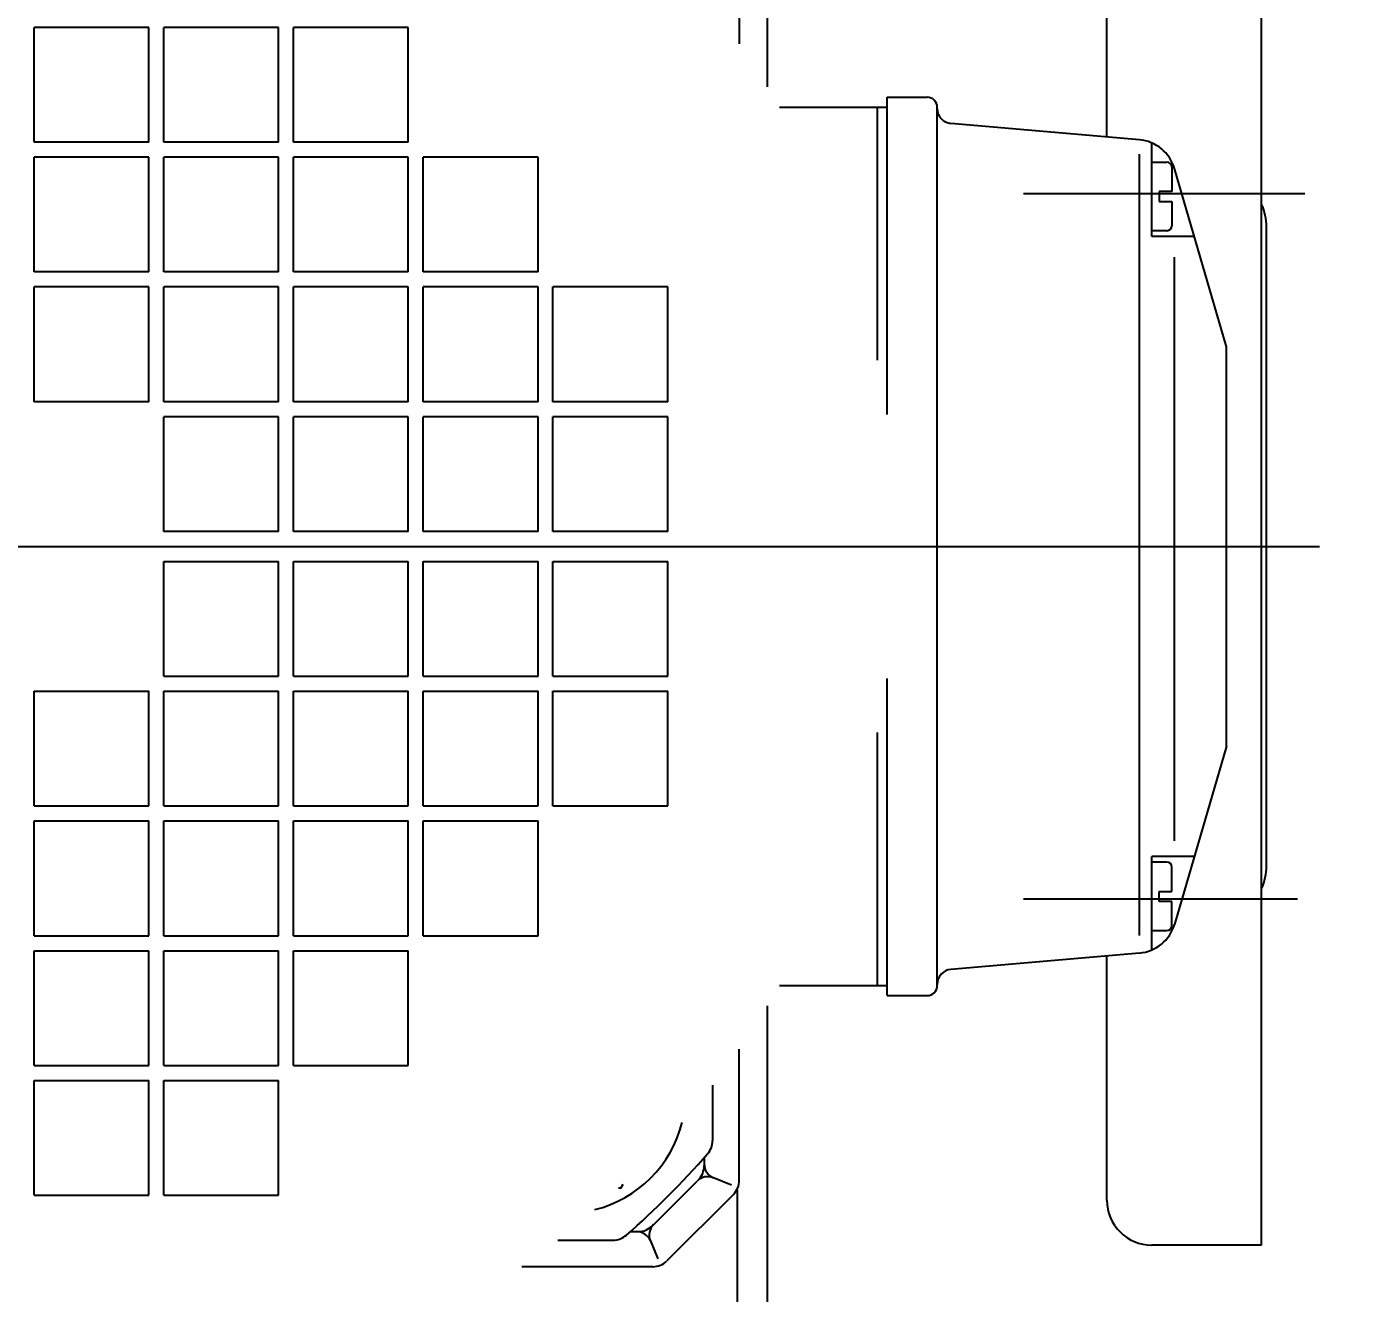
# Model space of a CAD drawing. Extents: x 226317 to 226469, y 8188101 to 8188260.
# Drawn here: x 226391.6899 to 226391.8228, y 8188240.3312 to 8188240.4582 of the extents above; entities that cross this region are included whole.
import ezdxf

# ---------------------------------------------------------------- set-up
doc = ezdxf.new("R2010")
doc.units = 0
doc.header["$LTSCALE"] = 15
doc.header["$PDMODE"] = 3
doc.layers.get('0').update_dxf_attribs({"color": 250})
doc.layers.get('DEFPOINTS').update_dxf_attribs({"color": 250})
doc.layers.add('A-SANITARIOS', color=250, linetype='Continuous')
doc.layers.add('DIM', color=7, linetype='Continuous')
doc.styles.add('ROMANS', font='romans.shx', dxfattribs={"width": 0.8})
doc.dimstyles.new('COTA-75-I', dxfattribs={"dimtxt": 0.11, "dimasz": 0.075, "dimexe": 0.05, "dimexo": 0.15, "dimgap": 0.03, "dimtad": 1, "dimzin": 4, "dimdsep": 46, "dimtxsty": 'ROMANS', "dimblk": 'ARCHTICK', "dimcen": 0.09, "dimclrd": 7, "dimclre": 7, "dimclrt": 2, "dimadec": 0, "dimazin": 0, "dimtfac": 1.199999999999999, "dimtix": 1, "dimtmove": 2, "dimatfit": 3, "dimfxl": 0.05, "dimtolj": 1, "dimtzin": 4, "dimarcsym": 0})

# ---------------------------------------------------------------- blocks, each defined once
blk = doc.blocks.new('BOMBAS-28.02.2025')
at = {"layer": 'A-SANITARIOS'}
for p, q in [((2.247102833411191, -2.457481578923762, -9.617525271273668e-07), (2.247102833411191, -2.407298580743372, -9.617525271273668e-07)), ((2.247102833411191, -2.457481578923762, -9.617525271273668e-07), (2.247102833411191, -2.407298580743372, -9.617525271273668e-07)), ((2.296604299044702, -2.573514080606401, -9.617525271273668e-07), (2.296604299044702, -2.433514264412224, -9.617525271273668e-07)), ((2.296604299044702, -2.573514080606401, -9.617525271273668e-07), (2.296604299044702, -2.433514264412224, -9.617525271273668e-07)), ((2.281104299298022, -2.462492533959448, -9.617525271273668e-07), (2.281104299298022, -2.438014079816639, -9.617525271273668e-07)), ((2.281104299298022, -2.462492533959448, -9.617525271273668e-07), (2.281104299298022, -2.438014079816639, -9.617525271273668e-07)), ((2.244266162684653, -2.440015423111618, -9.617525271273668e-07), (2.244266162684653, -2.453150951303542, -9.617525271273668e-07)), ((2.244266162684653, -2.440015423111618, -9.617525271273668e-07), (2.244266162684653, -2.453150951303542, -9.617525271273668e-07)), ((2.18510283442447, -2.451514172367752, -9.617525271273668e-07), (2.173602833470795, -2.451514172367752, -9.617525271273668e-07)), ((2.173602833470795, -2.463014171458781, -9.617525271273668e-07), (2.173602833470795, -2.451514172367752, -9.617525271273668e-07)), ((2.18510283442447, -2.451514172367752, -9.617525271273668e-07), (2.173602833470795, -2.451514172367752, -9.617525271273668e-07)), ((2.173602833470795, -2.463014171458781, -9.617525271273668e-07), (2.173602833470795, -2.451514172367752, -9.617525271273668e-07)), ((2.18510283442447, -2.463014171458781, -9.617525271273668e-07), (2.18510283442447, -2.451514172367752, -9.617525271273668e-07)), ((2.18510283442447, -2.463014171458781, -9.617525271273668e-07), (2.18510283442447, -2.451514172367752, -9.617525271273668e-07)), ((2.186602833739016, -2.463014171458781, -9.617525271273668e-07), (2.186602833739016, -2.451514172367752, -9.617525271273668e-07)), ((2.198102834692691, -2.451514172367752, -9.617525271273668e-07), (2.186602833739016, -2.451514172367752, -9.617525271273668e-07)), ((2.186602833739016, -2.463014171458781, -9.617525271273668e-07), (2.186602833739016, -2.451514172367752, -9.617525271273668e-07)), ((2.198102834692691, -2.451514172367752, -9.617525271273668e-07), (2.186602833739016, -2.451514172367752, -9.617525271273668e-07)), ((2.198102834692691, -2.463014171458781, -9.617525271273668e-07), (2.198102834692691, -2.451514172367752, -9.617525271273668e-07)), ((2.198102834692691, -2.463014171458781, -9.617525271273668e-07), (2.198102834692691, -2.451514172367752, -9.617525271273668e-07)), ((2.199602834007237, -2.463014171458781, -9.617525271273668e-07), (2.199602834007237, -2.451514172367752, -9.617525271273668e-07)), ((2.211102833098266, -2.451514172367752, -9.617525271273668e-07), (2.199602834007237, -2.451514172367752, -9.617525271273668e-07)), ((2.199602834007237, -2.463014171458781, -9.617525271273668e-07), (2.199602834007237, -2.451514172367752, -9.617525271273668e-07)), ((2.211102833098266, -2.451514172367752, -9.617525271273668e-07), (2.199602834007237, -2.451514172367752, -9.617525271273668e-07)), ((2.211102833098266, -2.463014171458781, -9.617525271273668e-07), (2.211102833098266, -2.451514172367752, -9.617525271273668e-07)), ((2.211102833098266, -2.463014171458781, -9.617525271273668e-07), (2.211102833098266, -2.451514172367752, -9.617525271273668e-07)), ((2.259102833515499, -2.458514203317463, -9.617525271273668e-07), (2.26310283417115, -2.458514203317463, -9.617525271273668e-07)), ((2.259102833515499, -2.490285412408412, -9.617525271273668e-07), (2.259102833515499, -2.458514203317463, -9.617525271273668e-07)), ((2.259102833515499, -2.458514203317463, -9.617525271273668e-07), (2.26310283417115, -2.458514203317463, -9.617525271273668e-07)), ((2.259102833515499, -2.490285412408412, -9.617525271273668e-07), (2.259102833515499, -2.458514203317463, -9.617525271273668e-07)), ((2.24831303866813, -2.459514203481376, -9.617525271273668e-07), (2.259102833515499, -2.459514203481376, -9.617525271273668e-07)), ((2.24831303866813, -2.459514203481376, -9.617525271273668e-07), (2.259102833515499, -2.459514203481376, -9.617525271273668e-07)), ((2.258102833351586, -2.484859691001475, -9.617525271273668e-07), (2.258102833351586, -2.459514203481376, -9.617525271273668e-07)), ((2.258102833351586, -2.484859691001475, -9.617525271273668e-07), (2.258102833351586, -2.459514203481376, -9.617525271273668e-07)), ((2.264102834335063, -2.459638928063214, -9.617525271273668e-07), (2.264102834335063, -2.459514171816409, -9.617525271273668e-07)), ((2.264102834335063, -2.459638928063214, -9.617525271273668e-07), (2.264102834335063, -2.459514171816409, -9.617525271273668e-07)), ((2.264102834335063, -2.547389171086252, -9.617525271273668e-07), (2.264102834335063, -2.459638928063214, -9.617525271273668e-07)), ((2.264102834335063, -2.547389171086252, -9.617525271273668e-07), (2.264102834335063, -2.459638928063214, -9.617525271273668e-07)), ((2.284378490468953, -2.462777233682573, -9.617525271273668e-07), (2.265473024046514, -2.461133279837668, -9.617525271273668e-07)), ((2.284378490468953, -2.462777233682573, -9.617525271273668e-07), (2.265473024046514, -2.461133279837668, -9.617525271273668e-07)), ((2.18510283442447, -2.463014171458781, -9.617525271273668e-07), (2.173602833470795, -2.463014171458781, -9.617525271273668e-07)), ((2.18510283442447, -2.463014171458781, -9.617525271273668e-07), (2.173602833470795, -2.463014171458781, -9.617525271273668e-07)), ((2.198102834692691, -2.463014171458781, -9.617525271273668e-07), (2.186602833739016, -2.463014171458781, -9.617525271273668e-07)), ((2.198102834692691, -2.463014171458781, -9.617525271273668e-07), (2.186602833739016, -2.463014171458781, -9.617525271273668e-07)), ((2.211102833098266, -2.463014171458781, -9.617525271273668e-07), (2.199602834007237, -2.463014171458781, -9.617525271273668e-07)), ((2.211102833098266, -2.463014171458781, -9.617525271273668e-07), (2.199602834007237, -2.463014171458781, -9.617525271273668e-07)), ((2.285602833202574, -2.472450786270201, -9.617525271273668e-07), (2.285602833202574, -2.463083538226783, -9.617525271273668e-07)), ((2.285602833202574, -2.472450786270201, -9.617525271273668e-07), (2.285602833202574, -2.463083538226783, -9.617525271273668e-07)), ((2.284378468117211, -2.542498760856688, -9.617525271273668e-07), (2.284378468117211, -2.464219219051301, -9.617525271273668e-07)), ((2.284378468117211, -2.542498760856688, -9.617525271273668e-07), (2.284378468117211, -2.464219219051301, -9.617525271273668e-07)), ((2.18510283442447, -2.464514172635972, -9.617525271273668e-07), (2.173602833470795, -2.464514172635972, -9.617525271273668e-07)), ((2.173602833470795, -2.476014171727002, -9.617525271273668e-07), (2.173602833470795, -2.464514172635972, -9.617525271273668e-07)), ((2.18510283442447, -2.464514172635972, -9.617525271273668e-07), (2.173602833470795, -2.464514172635972, -9.617525271273668e-07)), ((2.173602833470795, -2.476014171727002, -9.617525271273668e-07), (2.173602833470795, -2.464514172635972, -9.617525271273668e-07)), ((2.18510283442447, -2.476014171727002, -9.617525271273668e-07), (2.18510283442447, -2.464514172635972, -9.617525271273668e-07)), ((2.18510283442447, -2.476014171727002, -9.617525271273668e-07), (2.18510283442447, -2.464514172635972, -9.617525271273668e-07)), ((2.186602833739016, -2.476014171727002, -9.617525271273668e-07), (2.186602833739016, -2.464514172635972, -9.617525271273668e-07)), ((2.198102834692691, -2.464514172635972, -9.617525271273668e-07), (2.186602833739016, -2.464514172635972, -9.617525271273668e-07)), ((2.186602833739016, -2.476014171727002, -9.617525271273668e-07), (2.186602833739016, -2.464514172635972, -9.617525271273668e-07)), ((2.198102834692691, -2.464514172635972, -9.617525271273668e-07), (2.186602833739016, -2.464514172635972, -9.617525271273668e-07)), ((2.198102834692691, -2.476014171727002, -9.617525271273668e-07), (2.198102834692691, -2.464514172635972, -9.617525271273668e-07)), ((2.198102834692691, -2.476014171727002, -9.617525271273668e-07), (2.198102834692691, -2.464514172635972, -9.617525271273668e-07)), ((2.199602834007237, -2.476014171727002, -9.617525271273668e-07), (2.199602834007237, -2.464514172635972, -9.617525271273668e-07)), ((2.211102833098266, -2.464514172635972, -9.617525271273668e-07), (2.199602834007237, -2.464514172635972, -9.617525271273668e-07)), ((2.199602834007237, -2.476014171727002, -9.617525271273668e-07), (2.199602834007237, -2.464514172635972, -9.617525271273668e-07)), ((2.211102833098266, -2.464514172635972, -9.617525271273668e-07), (2.199602834007237, -2.464514172635972, -9.617525271273668e-07)), ((2.211102833098266, -2.476014171727002, -9.617525271273668e-07), (2.211102833098266, -2.464514172635972, -9.617525271273668e-07)), ((2.211102833098266, -2.476014171727002, -9.617525271273668e-07), (2.211102833098266, -2.464514172635972, -9.617525271273668e-07)), ((2.212602834275458, -2.476014171727002, -9.617525271273668e-07), (2.212602834275458, -2.464514172635972, -9.617525271273668e-07)), ((2.224102833366487, -2.464514172635972, -9.617525271273668e-07), (2.212602834275458, -2.464514172635972, -9.617525271273668e-07)), ((2.212602834275458, -2.476014171727002, -9.617525271273668e-07), (2.212602834275458, -2.464514172635972, -9.617525271273668e-07)), ((2.224102833366487, -2.464514172635972, -9.617525271273668e-07), (2.212602834275458, -2.464514172635972, -9.617525271273668e-07)), ((2.224102833366487, -2.476014171727002, -9.617525271273668e-07), (2.224102833366487, -2.464514172635972, -9.617525271273668e-07)), ((2.224102833366487, -2.476014171727002, -9.617525271273668e-07), (2.224102833366487, -2.464514172635972, -9.617525271273668e-07)), ((2.285602833202574, -2.465020793490112, -9.617525271273668e-07), (2.287111134326551, -2.465020793490112, -9.617525271273668e-07)), ((2.285602833202574, -2.465020793490112, -9.617525271273668e-07), (2.287111134326551, -2.465020793490112, -9.617525271273668e-07)), ((2.287611133477185, -2.465520794503391, -9.617525271273668e-07), (2.287611133477185, -2.467950786463916, -9.617525271273668e-07)), ((2.287611133477185, -2.465520794503391, -9.617525271273668e-07), (2.287611133477185, -2.467950786463916, -9.617525271273668e-07)), ((2.293102943396661, -2.483514006249607, -9.617525271273668e-07), (2.28787106933305, -2.465638427995145, -9.617525271273668e-07)), ((2.293102943396661, -2.483514006249607, -9.617525271273668e-07), (2.28787106933305, -2.465638427995145, -9.617525271273668e-07)), ((2.272736623010132, -2.46815678011626, -9.617525271273668e-07), (2.300944387039635, -2.46815678011626, -9.617525271273668e-07)), ((2.272736623010132, -2.46815678011626, -9.617525271273668e-07), (2.300944387039635, -2.46815678011626, -9.617525271273668e-07)), ((2.287611133477185, -2.467950786463916, -9.617525271273668e-07), (2.286341113096569, -2.467950786463916, -9.617525271273668e-07)), ((2.286341113096569, -2.467950786463916, -9.617525271273668e-07), (2.286341113096569, -2.468950786627829, -9.617525271273668e-07)), ((2.287611133477185, -2.467950786463916, -9.617525271273668e-07), (2.286341113096569, -2.467950786463916, -9.617525271273668e-07)), ((2.286341113096569, -2.467950786463916, -9.617525271273668e-07), (2.286341113096569, -2.468950786627829, -9.617525271273668e-07)), ((2.286341113096569, -2.468950786627829, -9.617525271273668e-07), (2.287611133477185, -2.468950786627829, -9.617525271273668e-07)), ((2.286341113096569, -2.468950786627829, -9.617525271273668e-07), (2.287611133477185, -2.468950786627829, -9.617525271273668e-07)), ((2.287611133477185, -2.468950786627829, -9.617525271273668e-07), (2.287611133477185, -2.471380780451, -9.617525271273668e-07)), ((2.287611133477185, -2.468950786627829, -9.617525271273668e-07), (2.287611133477185, -2.471380780451, -9.617525271273668e-07)), ((2.287111134326551, -2.471880779601634, -9.617525271273668e-07), (2.285602833202574, -2.471880779601634, -9.617525271273668e-07)), ((2.287111134326551, -2.471880779601634, -9.617525271273668e-07), (2.285602833202574, -2.471880779601634, -9.617525271273668e-07)), ((2.289864796272013, -2.472450786270201, -9.617525271273668e-07), (2.285602833202574, -2.472450786270201, -9.617525271273668e-07)), ((2.289864796272013, -2.472450786270201, -9.617525271273668e-07), (2.285602833202574, -2.472450786270201, -9.617525271273668e-07)), ((2.297104298195336, -2.535514446906745, -9.617525271273668e-07), (2.297104298195336, -2.471513896249235, -9.617525271273668e-07)), ((2.297104298195336, -2.535514446906745, -9.617525271273668e-07), (2.297104298195336, -2.471513896249235, -9.617525271273668e-07)), ((2.287870897969697, -2.533010509796441, -9.617525271273668e-07), (2.287870897969697, -2.474525646306574, -9.617525271273668e-07)), ((2.287870897969697, -2.533010509796441, -9.617525271273668e-07), (2.287870897969697, -2.474525646306574, -9.617525271273668e-07)), ((2.18510283442447, -2.476014171727002, -9.617525271273668e-07), (2.173602833470795, -2.476014171727002, -9.617525271273668e-07)), ((2.18510283442447, -2.476014171727002, -9.617525271273668e-07), (2.173602833470795, -2.476014171727002, -9.617525271273668e-07)), ((2.198102834692691, -2.476014171727002, -9.617525271273668e-07), (2.186602833739016, -2.476014171727002, -9.617525271273668e-07)), ((2.198102834692691, -2.476014171727002, -9.617525271273668e-07), (2.186602833739016, -2.476014171727002, -9.617525271273668e-07)), ((2.211102833098266, -2.476014171727002, -9.617525271273668e-07), (2.199602834007237, -2.476014171727002, -9.617525271273668e-07)), ((2.211102833098266, -2.476014171727002, -9.617525271273668e-07), (2.199602834007237, -2.476014171727002, -9.617525271273668e-07)), ((2.224102833366487, -2.476014171727002, -9.617525271273668e-07), (2.212602834275458, -2.476014171727002, -9.617525271273668e-07)), ((2.224102833366487, -2.476014171727002, -9.617525271273668e-07), (2.212602834275458, -2.476014171727002, -9.617525271273668e-07)), ((2.18510283442447, -2.477514171041548, -9.617525271273668e-07), (2.173602833470795, -2.477514171041548, -9.617525271273668e-07)), ((2.173602833470795, -2.489014171995223, -9.617525271273668e-07), (2.173602833470795, -2.477514171041548, -9.617525271273668e-07)), ((2.18510283442447, -2.477514171041548, -9.617525271273668e-07), (2.173602833470795, -2.477514171041548, -9.617525271273668e-07)), ((2.173602833470795, -2.489014171995223, -9.617525271273668e-07), (2.173602833470795, -2.477514171041548, -9.617525271273668e-07)), ((2.18510283442447, -2.489014171995223, -9.617525271273668e-07), (2.18510283442447, -2.477514171041548, -9.617525271273668e-07)), ((2.18510283442447, -2.489014171995223, -9.617525271273668e-07), (2.18510283442447, -2.477514171041548, -9.617525271273668e-07)), ((2.186602833739016, -2.489014171995223, -9.617525271273668e-07), (2.186602833739016, -2.477514171041548, -9.617525271273668e-07)), ((2.198102834692691, -2.477514171041548, -9.617525271273668e-07), (2.186602833739016, -2.477514171041548, -9.617525271273668e-07)), ((2.186602833739016, -2.489014171995223, -9.617525271273668e-07), (2.186602833739016, -2.477514171041548, -9.617525271273668e-07)), ((2.198102834692691, -2.477514171041548, -9.617525271273668e-07), (2.186602833739016, -2.477514171041548, -9.617525271273668e-07)), ((2.198102834692691, -2.489014171995223, -9.617525271273668e-07), (2.198102834692691, -2.477514171041548, -9.617525271273668e-07)), ((2.198102834692691, -2.489014171995223, -9.617525271273668e-07), (2.198102834692691, -2.477514171041548, -9.617525271273668e-07)), ((2.199602834007237, -2.489014171995223, -9.617525271273668e-07), (2.199602834007237, -2.477514171041548, -9.617525271273668e-07)), ((2.211102833098266, -2.477514171041548, -9.617525271273668e-07), (2.199602834007237, -2.477514171041548, -9.617525271273668e-07)), ((2.199602834007237, -2.489014171995223, -9.617525271273668e-07), (2.199602834007237, -2.477514171041548, -9.617525271273668e-07)), ((2.211102833098266, -2.477514171041548, -9.617525271273668e-07), (2.199602834007237, -2.477514171041548, -9.617525271273668e-07)), ((2.211102833098266, -2.489014171995223, -9.617525271273668e-07), (2.211102833098266, -2.477514171041548, -9.617525271273668e-07)), ((2.211102833098266, -2.489014171995223, -9.617525271273668e-07), (2.211102833098266, -2.477514171041548, -9.617525271273668e-07)), ((2.212602834275458, -2.489014171995223, -9.617525271273668e-07), (2.212602834275458, -2.477514171041548, -9.617525271273668e-07)), ((2.224102833366487, -2.477514171041548, -9.617525271273668e-07), (2.212602834275458, -2.477514171041548, -9.617525271273668e-07)), ((2.212602834275458, -2.489014171995223, -9.617525271273668e-07), (2.212602834275458, -2.477514171041548, -9.617525271273668e-07)), ((2.224102833366487, -2.477514171041548, -9.617525271273668e-07), (2.212602834275458, -2.477514171041548, -9.617525271273668e-07)), ((2.224102833366487, -2.489014171995223, -9.617525271273668e-07), (2.224102833366487, -2.477514171041548, -9.617525271273668e-07)), ((2.224102833366487, -2.489014171995223, -9.617525271273668e-07), (2.224102833366487, -2.477514171041548, -9.617525271273668e-07)), ((2.225602834543679, -2.489014171995223, -9.617525271273668e-07), (2.225602834543679, -2.477514171041548, -9.617525271273668e-07)), ((2.237102831772063, -2.477514171041548, -9.617525271273668e-07), (2.225602834543679, -2.477514171041548, -9.617525271273668e-07)), ((2.225602834543679, -2.489014171995223, -9.617525271273668e-07), (2.225602834543679, -2.477514171041548, -9.617525271273668e-07)), ((2.237102831772063, -2.477514171041548, -9.617525271273668e-07), (2.225602834543679, -2.477514171041548, -9.617525271273668e-07)), ((2.237102831772063, -2.489014171995223, -9.617525271273668e-07), (2.237102831772063, -2.477514171041548, -9.617525271273668e-07)), ((2.237102831772063, -2.489014171995223, -9.617525271273668e-07), (2.237102831772063, -2.477514171041548, -9.617525271273668e-07)), ((2.293102833500598, -2.523514141328633, -9.617525271273668e-07), (2.293102833500598, -2.483514201827347, -9.617525271273668e-07)), ((2.293102833500598, -2.523514141328633, -9.617525271273668e-07), (2.293102833500598, -2.483514201827347, -9.617525271273668e-07)), ((2.18510283442447, -2.489014171995223, -9.617525271273668e-07), (2.173602833470795, -2.489014171995223, -9.617525271273668e-07)), ((2.18510283442447, -2.489014171995223, -9.617525271273668e-07), (2.173602833470795, -2.489014171995223, -9.617525271273668e-07)), ((2.198102834692691, -2.489014171995223, -9.617525271273668e-07), (2.186602833739016, -2.489014171995223, -9.617525271273668e-07)), ((2.198102834692691, -2.489014171995223, -9.617525271273668e-07), (2.186602833739016, -2.489014171995223, -9.617525271273668e-07)), ((2.211102833098266, -2.489014171995223, -9.617525271273668e-07), (2.199602834007237, -2.489014171995223, -9.617525271273668e-07)), ((2.211102833098266, -2.489014171995223, -9.617525271273668e-07), (2.199602834007237, -2.489014171995223, -9.617525271273668e-07)), ((2.224102833366487, -2.489014171995223, -9.617525271273668e-07), (2.212602834275458, -2.489014171995223, -9.617525271273668e-07)), ((2.224102833366487, -2.489014171995223, -9.617525271273668e-07), (2.212602834275458, -2.489014171995223, -9.617525271273668e-07)), ((2.237102831772063, -2.489014171995223, -9.617525271273668e-07), (2.225602834543679, -2.489014171995223, -9.617525271273668e-07)), ((2.237102831772063, -2.489014171995223, -9.617525271273668e-07), (2.225602834543679, -2.489014171995223, -9.617525271273668e-07)), ((2.198102834692691, -2.490514171309769, -9.617525271273668e-07), (2.186602833739016, -2.490514171309769, -9.617525271273668e-07)), ((2.186602833739016, -2.502014172263443, -9.617525271273668e-07), (2.186602833739016, -2.490514171309769, -9.617525271273668e-07)), ((2.198102834692691, -2.490514171309769, -9.617525271273668e-07), (2.186602833739016, -2.490514171309769, -9.617525271273668e-07)), ((2.186602833739016, -2.502014172263443, -9.617525271273668e-07), (2.186602833739016, -2.490514171309769, -9.617525271273668e-07)), ((2.198102834692691, -2.502014172263443, -9.617525271273668e-07), (2.198102834692691, -2.490514171309769, -9.617525271273668e-07)), ((2.198102834692691, -2.502014172263443, -9.617525271273668e-07), (2.198102834692691, -2.490514171309769, -9.617525271273668e-07)), ((2.199602834007237, -2.502014172263443, -9.617525271273668e-07), (2.199602834007237, -2.490514171309769, -9.617525271273668e-07)), ((2.211102833098266, -2.490514171309769, -9.617525271273668e-07), (2.199602834007237, -2.490514171309769, -9.617525271273668e-07)), ((2.199602834007237, -2.502014172263443, -9.617525271273668e-07), (2.199602834007237, -2.490514171309769, -9.617525271273668e-07)), ((2.211102833098266, -2.490514171309769, -9.617525271273668e-07), (2.199602834007237, -2.490514171309769, -9.617525271273668e-07)), ((2.211102833098266, -2.502014172263443, -9.617525271273668e-07), (2.211102833098266, -2.490514171309769, -9.617525271273668e-07)), ((2.211102833098266, -2.502014172263443, -9.617525271273668e-07), (2.211102833098266, -2.490514171309769, -9.617525271273668e-07)), ((2.212602834275458, -2.502014172263443, -9.617525271273668e-07), (2.212602834275458, -2.490514171309769, -9.617525271273668e-07)), ((2.224102833366487, -2.490514171309769, -9.617525271273668e-07), (2.212602834275458, -2.490514171309769, -9.617525271273668e-07)), ((2.212602834275458, -2.502014172263443, -9.617525271273668e-07), (2.212602834275458, -2.490514171309769, -9.617525271273668e-07)), ((2.224102833366487, -2.490514171309769, -9.617525271273668e-07), (2.212602834275458, -2.490514171309769, -9.617525271273668e-07)), ((2.224102833366487, -2.502014172263443, -9.617525271273668e-07), (2.224102833366487, -2.490514171309769, -9.617525271273668e-07)), ((2.224102833366487, -2.502014172263443, -9.617525271273668e-07), (2.224102833366487, -2.490514171309769, -9.617525271273668e-07)), ((2.225602834543679, -2.502014172263443, -9.617525271273668e-07), (2.225602834543679, -2.490514171309769, -9.617525271273668e-07)), ((2.237102831772063, -2.490514171309769, -9.617525271273668e-07), (2.225602834543679, -2.490514171309769, -9.617525271273668e-07)), ((2.225602834543679, -2.502014172263443, -9.617525271273668e-07), (2.225602834543679, -2.490514171309769, -9.617525271273668e-07)), ((2.237102831772063, -2.490514171309769, -9.617525271273668e-07), (2.225602834543679, -2.490514171309769, -9.617525271273668e-07)), ((2.237102831772063, -2.502014172263443, -9.617525271273668e-07), (2.237102831772063, -2.490514171309769, -9.617525271273668e-07)), ((2.237102831772063, -2.502014172263443, -9.617525271273668e-07), (2.237102831772063, -2.490514171309769, -9.617525271273668e-07)), ((2.198102834692691, -2.502014172263443, -9.617525271273668e-07), (2.186602833739016, -2.502014172263443, -9.617525271273668e-07)), ((2.198102834692691, -2.502014172263443, -9.617525271273668e-07), (2.186602833739016, -2.502014172263443, -9.617525271273668e-07)), ((2.211102833098266, -2.502014172263443, -9.617525271273668e-07), (2.199602834007237, -2.502014172263443, -9.617525271273668e-07)), ((2.211102833098266, -2.502014172263443, -9.617525271273668e-07), (2.199602834007237, -2.502014172263443, -9.617525271273668e-07)), ((2.224102833366487, -2.502014172263443, -9.617525271273668e-07), (2.212602834275458, -2.502014172263443, -9.617525271273668e-07)), ((2.224102833366487, -2.502014172263443, -9.617525271273668e-07), (2.212602834275458, -2.502014172263443, -9.617525271273668e-07)), ((2.237102831772063, -2.502014172263443, -9.617525271273668e-07), (2.225602834543679, -2.502014172263443, -9.617525271273668e-07)), ((2.237102831772063, -2.502014172263443, -9.617525271273668e-07), (2.225602834543679, -2.502014172263443, -9.617525271273668e-07)), ((2.04152006941149, -2.50351417157799, -9.617525271273668e-07), (2.302399708947632, -2.50351417157799, -9.617525271273668e-07)), ((2.04152006941149, -2.50351417157799, -9.617525271273668e-07), (2.302399708947632, -2.50351417157799, -9.617525271273668e-07)), ((2.186602833739016, -2.516514171846211, -9.617525271273668e-07), (2.186602833739016, -2.505014170892537, -9.617525271273668e-07)), ((2.186602833739016, -2.505014170892537, -9.617525271273668e-07), (2.198102834692691, -2.505014170892537, -9.617525271273668e-07)), ((2.186602833739016, -2.516514171846211, -9.617525271273668e-07), (2.186602833739016, -2.505014170892537, -9.617525271273668e-07)), ((2.186602833739016, -2.505014170892537, -9.617525271273668e-07), (2.198102834692691, -2.505014170892537, -9.617525271273668e-07)), ((2.198102834692691, -2.516514171846211, -9.617525271273668e-07), (2.198102834692691, -2.505014170892537, -9.617525271273668e-07)), ((2.198102834692691, -2.516514171846211, -9.617525271273668e-07), (2.198102834692691, -2.505014170892537, -9.617525271273668e-07)), ((2.199602834007237, -2.516514171846211, -9.617525271273668e-07), (2.199602834007237, -2.505014170892537, -9.617525271273668e-07)), ((2.199602834007237, -2.505014170892537, -9.617525271273668e-07), (2.211102833098266, -2.505014170892537, -9.617525271273668e-07)), ((2.199602834007237, -2.516514171846211, -9.617525271273668e-07), (2.199602834007237, -2.505014170892537, -9.617525271273668e-07)), ((2.199602834007237, -2.505014170892537, -9.617525271273668e-07), (2.211102833098266, -2.505014170892537, -9.617525271273668e-07)), ((2.211102833098266, -2.516514171846211, -9.617525271273668e-07), (2.211102833098266, -2.505014170892537, -9.617525271273668e-07)), ((2.211102833098266, -2.516514171846211, -9.617525271273668e-07), (2.211102833098266, -2.505014170892537, -9.617525271273668e-07)), ((2.212602834275458, -2.516514171846211, -9.617525271273668e-07), (2.212602834275458, -2.505014170892537, -9.617525271273668e-07)), ((2.212602834275458, -2.505014170892537, -9.617525271273668e-07), (2.224102833366487, -2.505014170892537, -9.617525271273668e-07)), ((2.212602834275458, -2.516514171846211, -9.617525271273668e-07), (2.212602834275458, -2.505014170892537, -9.617525271273668e-07)), ((2.212602834275458, -2.505014170892537, -9.617525271273668e-07), (2.224102833366487, -2.505014170892537, -9.617525271273668e-07)), ((2.224102833366487, -2.516514171846211, -9.617525271273668e-07), (2.224102833366487, -2.505014170892537, -9.617525271273668e-07)), ((2.224102833366487, -2.516514171846211, -9.617525271273668e-07), (2.224102833366487, -2.505014170892537, -9.617525271273668e-07)), ((2.225602834543679, -2.505014170892537, -9.617525271273668e-07), (2.237102831772063, -2.505014170892537, -9.617525271273668e-07)), ((2.225602834543679, -2.516514171846211, -9.617525271273668e-07), (2.225602834543679, -2.505014170892537, -9.617525271273668e-07)), ((2.225602834543679, -2.505014170892537, -9.617525271273668e-07), (2.237102831772063, -2.505014170892537, -9.617525271273668e-07)), ((2.225602834543679, -2.516514171846211, -9.617525271273668e-07), (2.225602834543679, -2.505014170892537, -9.617525271273668e-07)), ((2.237102831772063, -2.516514171846211, -9.617525271273668e-07), (2.237102831772063, -2.505014170892537, -9.617525271273668e-07)), ((2.237102831772063, -2.516514171846211, -9.617525271273668e-07), (2.237102831772063, -2.505014170892537, -9.617525271273668e-07)), ((2.186602833739016, -2.516514171846211, -9.617525271273668e-07), (2.198102834692691, -2.516514171846211, -9.617525271273668e-07)), ((2.186602833739016, -2.516514171846211, -9.617525271273668e-07), (2.198102834692691, -2.516514171846211, -9.617525271273668e-07)), ((2.199602834007237, -2.516514171846211, -9.617525271273668e-07), (2.211102833098266, -2.516514171846211, -9.617525271273668e-07)), ((2.199602834007237, -2.516514171846211, -9.617525271273668e-07), (2.211102833098266, -2.516514171846211, -9.617525271273668e-07)), ((2.212602834275458, -2.516514171846211, -9.617525271273668e-07), (2.224102833366487, -2.516514171846211, -9.617525271273668e-07)), ((2.212602834275458, -2.516514171846211, -9.617525271273668e-07), (2.224102833366487, -2.516514171846211, -9.617525271273668e-07)), ((2.225602834543679, -2.516514171846211, -9.617525271273668e-07), (2.237102831772063, -2.516514171846211, -9.617525271273668e-07)), ((2.225602834543679, -2.516514171846211, -9.617525271273668e-07), (2.237102831772063, -2.516514171846211, -9.617525271273668e-07)), ((2.259102833515499, -2.548514139838517, -9.617525271273668e-07), (2.259102833515499, -2.516742932610214, -9.617525271273668e-07)), ((2.259102833515499, -2.548514139838517, -9.617525271273668e-07), (2.259102833515499, -2.516742932610214, -9.617525271273668e-07)), ((2.173602833470795, -2.529514172114432, -9.617525271273668e-07), (2.173602833470795, -2.518014171160758, -9.617525271273668e-07)), ((2.173602833470795, -2.518014171160758, -9.617525271273668e-07), (2.18510283442447, -2.518014171160758, -9.617525271273668e-07)), ((2.173602833470795, -2.529514172114432, -9.617525271273668e-07), (2.173602833470795, -2.518014171160758, -9.617525271273668e-07)), ((2.173602833470795, -2.518014171160758, -9.617525271273668e-07), (2.18510283442447, -2.518014171160758, -9.617525271273668e-07)), ((2.18510283442447, -2.529514172114432, -9.617525271273668e-07), (2.18510283442447, -2.518014171160758, -9.617525271273668e-07)), ((2.18510283442447, -2.529514172114432, -9.617525271273668e-07), (2.18510283442447, -2.518014171160758, -9.617525271273668e-07)), ((2.186602833739016, -2.518014171160758, -9.617525271273668e-07), (2.198102834692691, -2.518014171160758, -9.617525271273668e-07)), ((2.186602833739016, -2.529514172114432, -9.617525271273668e-07), (2.186602833739016, -2.518014171160758, -9.617525271273668e-07)), ((2.186602833739016, -2.518014171160758, -9.617525271273668e-07), (2.198102834692691, -2.518014171160758, -9.617525271273668e-07)), ((2.186602833739016, -2.529514172114432, -9.617525271273668e-07), (2.186602833739016, -2.518014171160758, -9.617525271273668e-07)), ((2.198102834692691, -2.529514172114432, -9.617525271273668e-07), (2.198102834692691, -2.518014171160758, -9.617525271273668e-07)), ((2.198102834692691, -2.529514172114432, -9.617525271273668e-07), (2.198102834692691, -2.518014171160758, -9.617525271273668e-07)), ((2.199602834007237, -2.518014171160758, -9.617525271273668e-07), (2.211102833098266, -2.518014171160758, -9.617525271273668e-07)), ((2.199602834007237, -2.529514172114432, -9.617525271273668e-07), (2.199602834007237, -2.518014171160758, -9.617525271273668e-07)), ((2.199602834007237, -2.518014171160758, -9.617525271273668e-07), (2.211102833098266, -2.518014171160758, -9.617525271273668e-07)), ((2.199602834007237, -2.529514172114432, -9.617525271273668e-07), (2.199602834007237, -2.518014171160758, -9.617525271273668e-07)), ((2.211102833098266, -2.529514172114432, -9.617525271273668e-07), (2.211102833098266, -2.518014171160758, -9.617525271273668e-07)), ((2.211102833098266, -2.529514172114432, -9.617525271273668e-07), (2.211102833098266, -2.518014171160758, -9.617525271273668e-07)), ((2.212602834275458, -2.518014171160758, -9.617525271273668e-07), (2.224102833366487, -2.518014171160758, -9.617525271273668e-07)), ((2.212602834275458, -2.529514172114432, -9.617525271273668e-07), (2.212602834275458, -2.518014171160758, -9.617525271273668e-07)), ((2.212602834275458, -2.518014171160758, -9.617525271273668e-07), (2.224102833366487, -2.518014171160758, -9.617525271273668e-07)), ((2.212602834275458, -2.529514172114432, -9.617525271273668e-07), (2.212602834275458, -2.518014171160758, -9.617525271273668e-07)), ((2.224102833366487, -2.529514172114432, -9.617525271273668e-07), (2.224102833366487, -2.518014171160758, -9.617525271273668e-07)), ((2.224102833366487, -2.529514172114432, -9.617525271273668e-07), (2.224102833366487, -2.518014171160758, -9.617525271273668e-07)), ((2.225602834543679, -2.518014171160758, -9.617525271273668e-07), (2.237102831772063, -2.518014171160758, -9.617525271273668e-07)), ((2.225602834543679, -2.529514172114432, -9.617525271273668e-07), (2.225602834543679, -2.518014171160758, -9.617525271273668e-07)), ((2.225602834543679, -2.518014171160758, -9.617525271273668e-07), (2.237102831772063, -2.518014171160758, -9.617525271273668e-07)), ((2.225602834543679, -2.529514172114432, -9.617525271273668e-07), (2.225602834543679, -2.518014171160758, -9.617525271273668e-07)), ((2.237102831772063, -2.529514172114432, -9.617525271273668e-07), (2.237102831772063, -2.518014171160758, -9.617525271273668e-07)), ((2.237102831772063, -2.529514172114432, -9.617525271273668e-07), (2.237102831772063, -2.518014171160758, -9.617525271273668e-07)), ((2.258102833351586, -2.547514141537249, -9.617525271273668e-07), (2.258102833351586, -2.522168652154505, -9.617525271273668e-07)), ((2.258102833351586, -2.547514141537249, -9.617525271273668e-07), (2.258102833351586, -2.522168652154505, -9.617525271273668e-07)), ((2.293102833500598, -2.523514025844634, -9.617525271273668e-07), (2.287871078646276, -2.541389194317162, -9.617525271273668e-07)), ((2.293102833500598, -2.523514025844634, -9.617525271273668e-07), (2.287871078646276, -2.541389194317162, -9.617525271273668e-07)), ((2.173602833470795, -2.529514172114432, -9.617525271273668e-07), (2.18510283442447, -2.529514172114432, -9.617525271273668e-07)), ((2.173602833470795, -2.529514172114432, -9.617525271273668e-07), (2.18510283442447, -2.529514172114432, -9.617525271273668e-07)), ((2.186602833739016, -2.529514172114432, -9.617525271273668e-07), (2.198102834692691, -2.529514172114432, -9.617525271273668e-07)), ((2.186602833739016, -2.529514172114432, -9.617525271273668e-07), (2.198102834692691, -2.529514172114432, -9.617525271273668e-07)), ((2.199602834007237, -2.529514172114432, -9.617525271273668e-07), (2.211102833098266, -2.529514172114432, -9.617525271273668e-07)), ((2.199602834007237, -2.529514172114432, -9.617525271273668e-07), (2.211102833098266, -2.529514172114432, -9.617525271273668e-07)), ((2.212602834275458, -2.529514172114432, -9.617525271273668e-07), (2.224102833366487, -2.529514172114432, -9.617525271273668e-07)), ((2.212602834275458, -2.529514172114432, -9.617525271273668e-07), (2.224102833366487, -2.529514172114432, -9.617525271273668e-07)), ((2.225602834543679, -2.529514172114432, -9.617525271273668e-07), (2.237102831772063, -2.529514172114432, -9.617525271273668e-07)), ((2.225602834543679, -2.529514172114432, -9.617525271273668e-07), (2.237102831772063, -2.529514172114432, -9.617525271273668e-07)), ((2.173602833470795, -2.531014171428978, -9.617525271273668e-07), (2.18510283442447, -2.531014171428978, -9.617525271273668e-07)), ((2.173602833470795, -2.542514172382653, -9.617525271273668e-07), (2.173602833470795, -2.531014171428978, -9.617525271273668e-07)), ((2.173602833470795, -2.531014171428978, -9.617525271273668e-07), (2.18510283442447, -2.531014171428978, -9.617525271273668e-07)), ((2.173602833470795, -2.542514172382653, -9.617525271273668e-07), (2.173602833470795, -2.531014171428978, -9.617525271273668e-07)), ((2.18510283442447, -2.542514172382653, -9.617525271273668e-07), (2.18510283442447, -2.531014171428978, -9.617525271273668e-07)), ((2.18510283442447, -2.542514172382653, -9.617525271273668e-07), (2.18510283442447, -2.531014171428978, -9.617525271273668e-07)), ((2.186602833739016, -2.531014171428978, -9.617525271273668e-07), (2.198102834692691, -2.531014171428978, -9.617525271273668e-07)), ((2.186602833739016, -2.542514172382653, -9.617525271273668e-07), (2.186602833739016, -2.531014171428978, -9.617525271273668e-07)), ((2.186602833739016, -2.531014171428978, -9.617525271273668e-07), (2.198102834692691, -2.531014171428978, -9.617525271273668e-07)), ((2.186602833739016, -2.542514172382653, -9.617525271273668e-07), (2.186602833739016, -2.531014171428978, -9.617525271273668e-07)), ((2.198102834692691, -2.542514172382653, -9.617525271273668e-07), (2.198102834692691, -2.531014171428978, -9.617525271273668e-07)), ((2.198102834692691, -2.542514172382653, -9.617525271273668e-07), (2.198102834692691, -2.531014171428978, -9.617525271273668e-07)), ((2.199602834007237, -2.531014171428978, -9.617525271273668e-07), (2.211102833098266, -2.531014171428978, -9.617525271273668e-07)), ((2.199602834007237, -2.542514172382653, -9.617525271273668e-07), (2.199602834007237, -2.531014171428978, -9.617525271273668e-07)), ((2.199602834007237, -2.531014171428978, -9.617525271273668e-07), (2.211102833098266, -2.531014171428978, -9.617525271273668e-07)), ((2.199602834007237, -2.542514172382653, -9.617525271273668e-07), (2.199602834007237, -2.531014171428978, -9.617525271273668e-07)), ((2.211102833098266, -2.542514172382653, -9.617525271273668e-07), (2.211102833098266, -2.531014171428978, -9.617525271273668e-07)), ((2.211102833098266, -2.542514172382653, -9.617525271273668e-07), (2.211102833098266, -2.531014171428978, -9.617525271273668e-07)), ((2.212602834275458, -2.531014171428978, -9.617525271273668e-07), (2.224102833366487, -2.531014171428978, -9.617525271273668e-07)), ((2.212602834275458, -2.542514172382653, -9.617525271273668e-07), (2.212602834275458, -2.531014171428978, -9.617525271273668e-07)), ((2.212602834275458, -2.531014171428978, -9.617525271273668e-07), (2.224102833366487, -2.531014171428978, -9.617525271273668e-07)), ((2.212602834275458, -2.542514172382653, -9.617525271273668e-07), (2.212602834275458, -2.531014171428978, -9.617525271273668e-07)), ((2.224102833366487, -2.542514172382653, -9.617525271273668e-07), (2.224102833366487, -2.531014171428978, -9.617525271273668e-07)), ((2.224102833366487, -2.542514172382653, -9.617525271273668e-07), (2.224102833366487, -2.531014171428978, -9.617525271273668e-07)), ((2.285602833202574, -2.543944590725005, -9.617525271273668e-07), (2.285602833202574, -2.534577404148877, -9.617525271273668e-07)), ((2.289864796272013, -2.534577404148877, -9.617525271273668e-07), (2.285602833202574, -2.534577404148877, -9.617525271273668e-07)), ((2.285602833202574, -2.543944590725005, -9.617525271273668e-07), (2.285602833202574, -2.534577404148877, -9.617525271273668e-07)), ((2.289864796272013, -2.534577404148877, -9.617525271273668e-07), (2.285602833202574, -2.534577404148877, -9.617525271273668e-07)), ((2.287111134326551, -2.535147410817444, -9.617525271273668e-07), (2.285602833202574, -2.535147410817444, -9.617525271273668e-07)), ((2.287111134326551, -2.535147410817444, -9.617525271273668e-07), (2.285602833202574, -2.535147410817444, -9.617525271273668e-07)), ((2.287611133477185, -2.538077403791249, -9.617525271273668e-07), (2.287611133477185, -2.535647411830723, -9.617525271273668e-07)), ((2.287611133477185, -2.538077403791249, -9.617525271273668e-07), (2.287611133477185, -2.535647411830723, -9.617525271273668e-07)), ((2.30019560927758, -2.538869549520314, -9.617525271273668e-07), (2.272736623010132, -2.538869549520314, -9.617525271273668e-07)), ((2.30019560927758, -2.538869549520314, -9.617525271273668e-07), (2.272736623010132, -2.538869549520314, -9.617525271273668e-07)), ((2.286341113096569, -2.539077403955162, -9.617525271273668e-07), (2.286341113096569, -2.538077403791249, -9.617525271273668e-07)), ((2.286341113096569, -2.538077403791249, -9.617525271273668e-07), (2.287611133477185, -2.538077403791249, -9.617525271273668e-07)), ((2.286341113096569, -2.539077403955162, -9.617525271273668e-07), (2.286341113096569, -2.538077403791249, -9.617525271273668e-07)), ((2.286341113096569, -2.538077403791249, -9.617525271273668e-07), (2.287611133477185, -2.538077403791249, -9.617525271273668e-07)), ((2.287611133477185, -2.539077403955162, -9.617525271273668e-07), (2.286341113096569, -2.539077403955162, -9.617525271273668e-07)), ((2.287611133477185, -2.539077403955162, -9.617525271273668e-07), (2.286341113096569, -2.539077403955162, -9.617525271273668e-07)), ((2.287611133477185, -2.541507395915687, -9.617525271273668e-07), (2.287611133477185, -2.539077403955162, -9.617525271273668e-07)), ((2.287611133477185, -2.541507395915687, -9.617525271273668e-07), (2.287611133477185, -2.539077403955162, -9.617525271273668e-07)), ((2.173602833470795, -2.542514172382653, -9.617525271273668e-07), (2.18510283442447, -2.542514172382653, -9.617525271273668e-07)), ((2.173602833470795, -2.542514172382653, -9.617525271273668e-07), (2.18510283442447, -2.542514172382653, -9.617525271273668e-07)), ((2.186602833739016, -2.542514172382653, -9.617525271273668e-07), (2.198102834692691, -2.542514172382653, -9.617525271273668e-07)), ((2.186602833739016, -2.542514172382653, -9.617525271273668e-07), (2.198102834692691, -2.542514172382653, -9.617525271273668e-07)), ((2.199602834007237, -2.542514172382653, -9.617525271273668e-07), (2.211102833098266, -2.542514172382653, -9.617525271273668e-07)), ((2.199602834007237, -2.542514172382653, -9.617525271273668e-07), (2.211102833098266, -2.542514172382653, -9.617525271273668e-07)), ((2.212602834275458, -2.542514172382653, -9.617525271273668e-07), (2.224102833366487, -2.542514172382653, -9.617525271273668e-07)), ((2.212602834275458, -2.542514172382653, -9.617525271273668e-07), (2.224102833366487, -2.542514172382653, -9.617525271273668e-07)), ((2.285602833202574, -2.542007396928966, -9.617525271273668e-07), (2.287111134326551, -2.542007396928966, -9.617525271273668e-07)), ((2.285602833202574, -2.542007396928966, -9.617525271273668e-07), (2.287111134326551, -2.542007396928966, -9.617525271273668e-07)), ((2.173602833470795, -2.544014171697199, -9.617525271273668e-07), (2.18510283442447, -2.544014171697199, -9.617525271273668e-07)), ((2.173602833470795, -2.555514172650874, -9.617525271273668e-07), (2.173602833470795, -2.544014171697199, -9.617525271273668e-07)), ((2.173602833470795, -2.544014171697199, -9.617525271273668e-07), (2.18510283442447, -2.544014171697199, -9.617525271273668e-07)), ((2.173602833470795, -2.555514172650874, -9.617525271273668e-07), (2.173602833470795, -2.544014171697199, -9.617525271273668e-07)), ((2.18510283442447, -2.555514172650874, -9.617525271273668e-07), (2.18510283442447, -2.544014171697199, -9.617525271273668e-07)), ((2.18510283442447, -2.555514172650874, -9.617525271273668e-07), (2.18510283442447, -2.544014171697199, -9.617525271273668e-07)), ((2.186602833739016, -2.544014171697199, -9.617525271273668e-07), (2.198102834692691, -2.544014171697199, -9.617525271273668e-07)), ((2.186602833739016, -2.555514172650874, -9.617525271273668e-07), (2.186602833739016, -2.544014171697199, -9.617525271273668e-07)), ((2.186602833739016, -2.544014171697199, -9.617525271273668e-07), (2.198102834692691, -2.544014171697199, -9.617525271273668e-07)), ((2.186602833739016, -2.555514172650874, -9.617525271273668e-07), (2.186602833739016, -2.544014171697199, -9.617525271273668e-07)), ((2.198102834692691, -2.555514172650874, -9.617525271273668e-07), (2.198102834692691, -2.544014171697199, -9.617525271273668e-07)), ((2.198102834692691, -2.555514172650874, -9.617525271273668e-07), (2.198102834692691, -2.544014171697199, -9.617525271273668e-07)), ((2.199602834007237, -2.544014171697199, -9.617525271273668e-07), (2.211102833098266, -2.544014171697199, -9.617525271273668e-07)), ((2.199602834007237, -2.555514172650874, -9.617525271273668e-07), (2.199602834007237, -2.544014171697199, -9.617525271273668e-07)), ((2.199602834007237, -2.544014171697199, -9.617525271273668e-07), (2.211102833098266, -2.544014171697199, -9.617525271273668e-07)), ((2.199602834007237, -2.555514172650874, -9.617525271273668e-07), (2.199602834007237, -2.544014171697199, -9.617525271273668e-07)), ((2.211102833098266, -2.555514172650874, -9.617525271273668e-07), (2.211102833098266, -2.544014171697199, -9.617525271273668e-07)), ((2.211102833098266, -2.555514172650874, -9.617525271273668e-07), (2.211102833098266, -2.544014171697199, -9.617525271273668e-07)), ((2.284378713986371, -2.544250904582441, -9.617525271273668e-07), (2.265473011007998, -2.545894877053797, -9.617525271273668e-07)), ((2.284378713986371, -2.544250904582441, -9.617525271273668e-07), (2.265473011007998, -2.545894877053797, -9.617525271273668e-07)), ((2.281104299298022, -2.569014293141663, -9.617525271273668e-07), (2.281104299298022, -2.54453559499234, -9.617525271273668e-07)), ((2.281104299298022, -2.569014293141663, -9.617525271273668e-07), (2.281104299298022, -2.54453559499234, -9.617525271273668e-07)), ((2.24831303866813, -2.547514141537249, -9.617525271273668e-07), (2.259102833515499, -2.547514141537249, -9.617525271273668e-07)), ((2.24831303866813, -2.547514141537249, -9.617525271273668e-07), (2.259102833515499, -2.547514141537249, -9.617525271273668e-07)), ((2.264102834335063, -2.547514171339571, -9.617525271273668e-07), (2.264102834335063, -2.547389171086252, -9.617525271273668e-07)), ((2.264102834335063, -2.547514171339571, -9.617525271273668e-07), (2.264102834335063, -2.547389171086252, -9.617525271273668e-07)), ((2.259102833515499, -2.548514139838517, -9.617525271273668e-07), (2.26310283417115, -2.548514139838517, -9.617525271273668e-07)), ((2.259102833515499, -2.548514139838517, -9.617525271273668e-07), (2.26310283417115, -2.548514139838517, -9.617525271273668e-07)), ((2.247102833411191, -2.599685587920249, -9.617525271273668e-07), (2.247102833411191, -2.549546764232218, -9.617525271273668e-07)), ((2.247102833411191, -2.599685587920249, -9.617525271273668e-07), (2.247102833411191, -2.549546764232218, -9.617525271273668e-07)), ((2.244266162684653, -2.567012920044363, -9.617525271273668e-07), (2.244266162684653, -2.553877391852438, -9.617525271273668e-07)), ((2.244266162684653, -2.567012920044363, -9.617525271273668e-07), (2.244266162684653, -2.553877391852438, -9.617525271273668e-07)), ((2.173602833470795, -2.555514172650874, -9.617525271273668e-07), (2.18510283442447, -2.555514172650874, -9.617525271273668e-07)), ((2.173602833470795, -2.555514172650874, -9.617525271273668e-07), (2.18510283442447, -2.555514172650874, -9.617525271273668e-07)), ((2.186602833739016, -2.555514172650874, -9.617525271273668e-07), (2.198102834692691, -2.555514172650874, -9.617525271273668e-07)), ((2.186602833739016, -2.555514172650874, -9.617525271273668e-07), (2.198102834692691, -2.555514172650874, -9.617525271273668e-07)), ((2.199602834007237, -2.555514172650874, -9.617525271273668e-07), (2.211102833098266, -2.555514172650874, -9.617525271273668e-07)), ((2.199602834007237, -2.555514172650874, -9.617525271273668e-07), (2.211102833098266, -2.555514172650874, -9.617525271273668e-07)), ((2.173602833470795, -2.55701417196542, -9.617525271273668e-07), (2.18510283442447, -2.55701417196542, -9.617525271273668e-07)), ((2.173602833470795, -2.568514171056449, -9.617525271273668e-07), (2.173602833470795, -2.55701417196542, -9.617525271273668e-07)), ((2.173602833470795, -2.55701417196542, -9.617525271273668e-07), (2.18510283442447, -2.55701417196542, -9.617525271273668e-07)), ((2.173602833470795, -2.568514171056449, -9.617525271273668e-07), (2.173602833470795, -2.55701417196542, -9.617525271273668e-07)), ((2.18510283442447, -2.568514171056449, -9.617525271273668e-07), (2.18510283442447, -2.55701417196542, -9.617525271273668e-07)), ((2.18510283442447, -2.568514171056449, -9.617525271273668e-07), (2.18510283442447, -2.55701417196542, -9.617525271273668e-07)), ((2.186602833739016, -2.55701417196542, -9.617525271273668e-07), (2.198102834692691, -2.55701417196542, -9.617525271273668e-07)), ((2.186602833739016, -2.568514171056449, -9.617525271273668e-07), (2.186602833739016, -2.55701417196542, -9.617525271273668e-07)), ((2.186602833739016, -2.55701417196542, -9.617525271273668e-07), (2.198102834692691, -2.55701417196542, -9.617525271273668e-07)), ((2.186602833739016, -2.568514171056449, -9.617525271273668e-07), (2.186602833739016, -2.55701417196542, -9.617525271273668e-07)), ((2.198102834692691, -2.568514171056449, -9.617525271273668e-07), (2.198102834692691, -2.55701417196542, -9.617525271273668e-07)), ((2.198102834692691, -2.568514171056449, -9.617525271273668e-07), (2.198102834692691, -2.55701417196542, -9.617525271273668e-07)), ((2.241600883251522, -2.557495861314237, -9.617525271273668e-07), (2.241600883251522, -2.563043133355677, -9.617525271273668e-07)), ((2.241600883251522, -2.557495861314237, -9.617525271273668e-07), (2.241600883251522, -2.563043133355677, -9.617525271273668e-07)), ((2.240752737096045, -2.564759227447212, -9.617525271273668e-07), (2.240752737096045, -2.565557506866753, -9.617525271273668e-07)), ((2.240752737096045, -2.564759227447212, -9.617525271273668e-07), (2.240752737096045, -2.565557506866753, -9.617525271273668e-07)), ((2.243482845893595, -2.567516504786909, -9.617525271273668e-07), (2.241679073369596, -2.566769353114069, -9.617525271273668e-07)), ((2.243482845893595, -2.567516504786909, -9.617525271273668e-07), (2.241679073369596, -2.566769353114069, -9.617525271273668e-07)), ((2.232387258729432, -2.567814403213561, -9.617525271273668e-07), (2.232181693485472, -2.567814403213561, -9.617525271273668e-07)), ((2.232387258729432, -2.567814403213561, -9.617525271273668e-07), (2.232181693485472, -2.567814403213561, -9.617525271273668e-07)), ((2.232387154421303, -2.567814378999174, -9.617525271273668e-07), (2.232631483173463, -2.567391197197139, -9.617525271273668e-07)), ((2.232387154421303, -2.567814378999174, -9.617525271273668e-07), (2.232631483173463, -2.567391197197139, -9.617525271273668e-07)), ((2.23556025052676, -2.5715776020661, -9.617525271273668e-07), (2.24004397081444, -2.567093878053129, -9.617525271273668e-07)), ((2.23556025052676, -2.5715776020661, -9.617525271273668e-07), (2.24004397081444, -2.567093878053129, -9.617525271273668e-07)), ((2.244102832919452, -2.598442730493844, -9.617525271273668e-07), (2.244102832919452, -2.568003856576979, -9.617525271273668e-07)), ((2.244102832919452, -2.598442730493844, -9.617525271273668e-07), (2.244102832919452, -2.568003856576979, -9.617525271273668e-07)), ((2.173602833470795, -2.568514171056449, -9.617525271273668e-07), (2.18510283442447, -2.568514171056449, -9.617525271273668e-07)), ((2.173602833470795, -2.568514171056449, -9.617525271273668e-07), (2.18510283442447, -2.568514171056449, -9.617525271273668e-07)), ((2.186602833739016, -2.568514171056449, -9.617525271273668e-07), (2.198102834692691, -2.568514171056449, -9.617525271273668e-07)), ((2.186602833739016, -2.568514171056449, -9.617525271273668e-07), (2.198102834692691, -2.568514171056449, -9.617525271273668e-07)), ((2.243680066487286, -2.568426522426307, -9.617525271273668e-07), (2.237015205493663, -2.575091383419931, -9.617525271273668e-07)), ((2.243680066487286, -2.568426522426307, -9.617525271273668e-07), (2.237015205493663, -2.575091383419931, -9.617525271273668e-07)), ((2.22608208010206, -2.573014170862734, -9.617525271273668e-07), (2.231630663445685, -2.573014170862734, -9.617525271273668e-07)), ((2.22608208010206, -2.573014170862734, -9.617525271273668e-07), (2.231630663445685, -2.573014170862734, -9.617525271273668e-07)), ((2.233347953355405, -2.572164165787399, -9.617525271273668e-07), (2.23414702253649, -2.572164165787399, -9.617525271273668e-07)), ((2.233347953355405, -2.572164165787399, -9.617525271273668e-07), (2.23414702253649, -2.572164165787399, -9.617525271273668e-07)), ((2.235357933735941, -2.573090347461402, -9.617525271273668e-07), (2.236102710536215, -2.574888368137181, -9.617525271273668e-07)), ((2.235357933735941, -2.573090347461402, -9.617525271273668e-07), (2.236102710536215, -2.574888368137181, -9.617525271273668e-07)), ((2.296604299044702, -2.573514080606401, -9.617525271273668e-07), (2.285604300966952, -2.573514080606401, -9.617525271273668e-07)), ((2.296604299044702, -2.573514080606401, -9.617525271273668e-07), (2.285604300966952, -2.573514080606401, -9.617525271273668e-07)), ((2.235601610562298, -2.575677684508264, -9.617525271273668e-07), (2.222465870028827, -2.575677684508264, -9.617525271273668e-07)), ((2.235601610562298, -2.575677684508264, -9.617525271273668e-07), (2.222465870028827, -2.575677684508264, -9.617525271273668e-07))]:
    blk.add_line(p, q, dxfattribs=at)
for centre, radius, start, end in [((2.26310283417115, -2.459514171816409, -9.617525271273668e-07), 0.001, 2.198467139097746e-05, 89.99999786556589), ((2.26310283417115, -2.459514171816409, -9.617525271273668e-07), 0.001, 2.198467139097746e-05, 89.99999786556589), ((2.265602833649609, -2.459638928063214, -9.617525271273668e-07), 0.0015, 179.99970907663, 265.0302071243594), ((2.265602833649609, -2.459638928063214, -9.617525271273668e-07), 0.0015, 179.99970907663, 265.0302071243594), ((2.284032034745906, -2.466762249357998, -9.617525271273668e-07), 0.003999999000000001, 16.31406594499195, 85.03048800461642), ((2.284032034745906, -2.466762249357998, -9.617525271273668e-07), 0.003999999000000001, 16.31406594499195, 85.03048800461642), ((2.287111134326551, -2.465520794503391, -9.617525271273668e-07), 0.0005, 2.198467139097746e-05, 89.99995688443087), ((2.287111134326551, -2.465520794503391, -9.617525271273668e-07), 0.0005, 2.198467139097746e-05, 89.99995688443087), ((2.291602834186051, -2.471513896249235, -9.617525271273668e-07), 0.005499992, 3.607193655412507e-05, 24.58314388491287), ((2.291602834186051, -2.471513896249235, -9.617525271273668e-07), 0.005499992, 3.607193655412507e-05, 24.58314388491287), ((2.287111134326551, -2.471380780451, -9.617525271273668e-07), 0.0005, 270.0000298820776, 359.9999641415069), ((2.287111134326551, -2.471380780451, -9.617525271273668e-07), 0.0005, 270.0000298820776, 359.9999641415069), ((2.287111134326551, -2.535647380165756, -9.617525271273668e-07), 0.0005, 2.198467139097746e-05, 89.99998399174413), ((2.287111134326551, -2.535647380165756, -9.617525271273668e-07), 0.0005, 2.198467139097746e-05, 89.99998399174413), ((2.291602834186051, -2.535514446906745, -9.617525271273668e-07), 0.005499992, 335.4168561150871, 359.9999641415069), ((2.291602834186051, -2.535514446906745, -9.617525271273668e-07), 0.005499992, 335.4168561150871, 359.9999641415069), ((2.284032034745906, -2.540265849791467, -9.617525271273668e-07), 0.003999999000000001, 274.9697849478298, 343.6868489980648), ((2.284032034745906, -2.540265849791467, -9.617525271273668e-07), 0.003999999000000001, 274.9697849478298, 343.6868489980648), ((2.287111134326551, -2.541507395915687, -9.617525271273668e-07), 0.0005, 270.0000298820776, 359.9999641415069), ((2.287111134326551, -2.541507395915687, -9.617525271273668e-07), 0.0005, 270.0000298820776, 359.9999641415069), ((2.265602833649609, -2.547389171086252, -9.617525271273668e-07), 0.0015, 94.96955400194648, 180), ((2.265602833649609, -2.547389171086252, -9.617525271273668e-07), 0.0015, 94.96955400194648, 180), ((2.26310283417115, -2.547514171339571, -9.617525271273668e-07), 0.001, 270.0000268938699, 2.198467139097746e-05), ((2.26310283417115, -2.547514171339571, -9.617525271273668e-07), 0.001, 270.0000268938699, 2.198467139097746e-05), ((2.226902638620231, -2.558314342983067, -9.617525271273668e-07), 0.012, 283.976754960431, 346.0228559453421), ((2.226902638620231, -2.558314342983067, -9.617525271273668e-07), 0.012, 283.976754960431, 346.0228559453421), ((2.239600879198406, -2.563043133355677, -9.617525271273668e-07), 0.002, 318.5903989979084, 359.9999780153286), ((2.239600879198406, -2.563043133355677, -9.617525271273668e-07), 0.002, 318.5903989979084, 359.9999780153286), ((2.172101124248002, -2.50351417157799, -9.617525271273668e-07), 0.092, 311.4096697889519, 318.5904808172768), ((2.172101124248002, -2.50351417157799, -9.617525271273668e-07), 0.092, 311.4096697889519, 318.5904808172768), ((2.24225346656749, -2.565383740700781, -9.617525271273668e-07), 0.0015, 179.9998721473965, 247.5004100183405), ((2.24225346656749, -2.565383740700781, -9.617525271273668e-07), 0.0015, 179.9998721473965, 247.5004100183405), ((2.241105520224664, -2.568155377171934, -9.617525271273668e-07), 0.0015, 67.49957216289312, 134.9993458021514), ((2.241105520224664, -2.568155377171934, -9.617525271273668e-07), 0.0015, 67.49957216289312, 134.9993458021514), ((2.238753468787763, -2.565557598136365, -9.617525271273668e-07), 0.002, 315.0003319633814, 2.198467139097746e-05), ((2.238753468787763, -2.565557598136365, -9.617525271273668e-07), 0.002, 315.0003319633814, 2.198467139097746e-05), ((2.242266894376371, -2.567012920044363, -9.617525271273668e-07), 0.002, 315.000058786177, 0.0001861226548821928), ((2.242266894376371, -2.567012920044363, -9.617525271273668e-07), 0.002, 315.000058786177, 0.0001861226548821928), ((2.285602833202574, -2.569014293141663, -9.617525271273668e-07), 0.004499994, 179.9999641415069, 269.9999479198075), ((2.285602833202574, -2.569014293141663, -9.617525271273668e-07), 0.004499994, 179.9999641415069, 269.9999479198075), ((2.23414702253649, -2.570164165459573, -9.617525271273668e-07), 0.002, 270.0003639210167, 315.0002740084836), ((2.23414702253649, -2.570164165459573, -9.617525271273668e-07), 0.002, 270.0003639210167, 315.0002740084836), ((2.236744678637479, -2.572516093961895, -9.617525271273668e-07), 0.0015, 134.9998378286336, 202.5003539560334), ((2.236744678637479, -2.572516093961895, -9.617525271273668e-07), 0.0015, 134.9998378286336, 202.5003539560334), ((2.231630663445685, -2.571014172397554, -9.617525271273668e-07), 0.002, 269.9999750271209, 311.4096158950825), ((2.231630663445685, -2.571014172397554, -9.617525271273668e-07), 0.002, 269.9999750271209, 311.4096158950825), ((2.233972950896714, -2.573664165101945, -9.617525271273668e-07), 0.0015, 22.50026391183652, 89.99985400470649), ((2.233972950896714, -2.573664165101945, -9.617525271273668e-07), 0.0015, 22.50026391183652, 89.99985400470649), ((2.235601610562298, -2.573677684180439, -9.617525271273668e-07), 0.002, 269.9935339452754, 314.9999999245363), ((2.235601610562298, -2.573677684180439, -9.617525271273668e-07), 0.002, 269.9935339452754, 314.9999999245363)]:
    blk.add_arc(centre, radius, start, end, dxfattribs=at)
blk = doc.blocks.new('_ArchTick')
at = {"color": 0, "linetype": 'ByBlock', "const_width": 0.15}
blk.add_lwpolyline([(-0.5, -0.5), (0.5, 0.5)], dxfattribs=at)
blk = doc.blocks.new('*D152')
at = {"layer": 'DEFPOINTS', "color": 0}
for p in [(226391.8598019666, 8188241.716670466), (226393.2945604271, 8188238.1125435), (226393.2945604271, 8188237.326656394)]:
    blk.add_point(p, dxfattribs=at)
at = {"layer": 'DIM', "color": 7, "lineweight": -2}
for p, q in [((226391.8598019666, 8188241.566670465), (226391.8598019666, 8188237.276656394)), ((226393.2945604271, 8188237.9625435), (226393.2945604271, 8188237.276656394)), ((226391.8598019666, 8188237.326656394), (226393.2945604271, 8188237.326656394))]:
    blk.add_line(p, q, dxfattribs=at)
at = {"layer": 'DIM', "color": 7, "lineweight": -2, "xscale": 0.075, "yscale": 0.075, "zscale": 0.075, "rotation": 180}
blk.add_blockref('_ArchTick', (226391.8598019666, 8188237.326656394), dxfattribs=at)
at = {"layer": 'DIM', "color": 7, "lineweight": -2, "xscale": 0.075, "yscale": 0.075, "zscale": 0.075}
blk.add_blockref('_ArchTick', (226393.2945604271, 8188237.326656394), dxfattribs=at)
at = {"layer": 'DIM', "color": 2, "insert": (226392.5771811969, 8188237.411656394), "char_height": 0.11, "attachment_point": 5, "style": 'ROMANS'}
blk.add_mtext('\\A1;1.43', dxfattribs=at)

msp = doc.modelspace()

# ---------------------------------------------------------------- block references
msp.add_blockref('BOMBAS-28.02.2025', (226389.5170881864, 8188242.909606731))

# ---------------------------------------------------------------- dimensions: what is measured, and where the dimension line sits
at = {"layer": 'DIM'}
dim = msp.add_linear_dim(base=(226393.2945604271, 8188237.326656394), p1=(226391.8598019666, 8188241.716670466), p2=(226393.2945604271, 8188238.1125435), dimstyle='COTA-75-I', dxfattribs=at)
dim.commit()
dim.dimension.update_dxf_attribs({"geometry": '*D152', "text_midpoint": (226392.5771811969, 8188237.411656394)})

doc.saveas('drawing.dxf')
